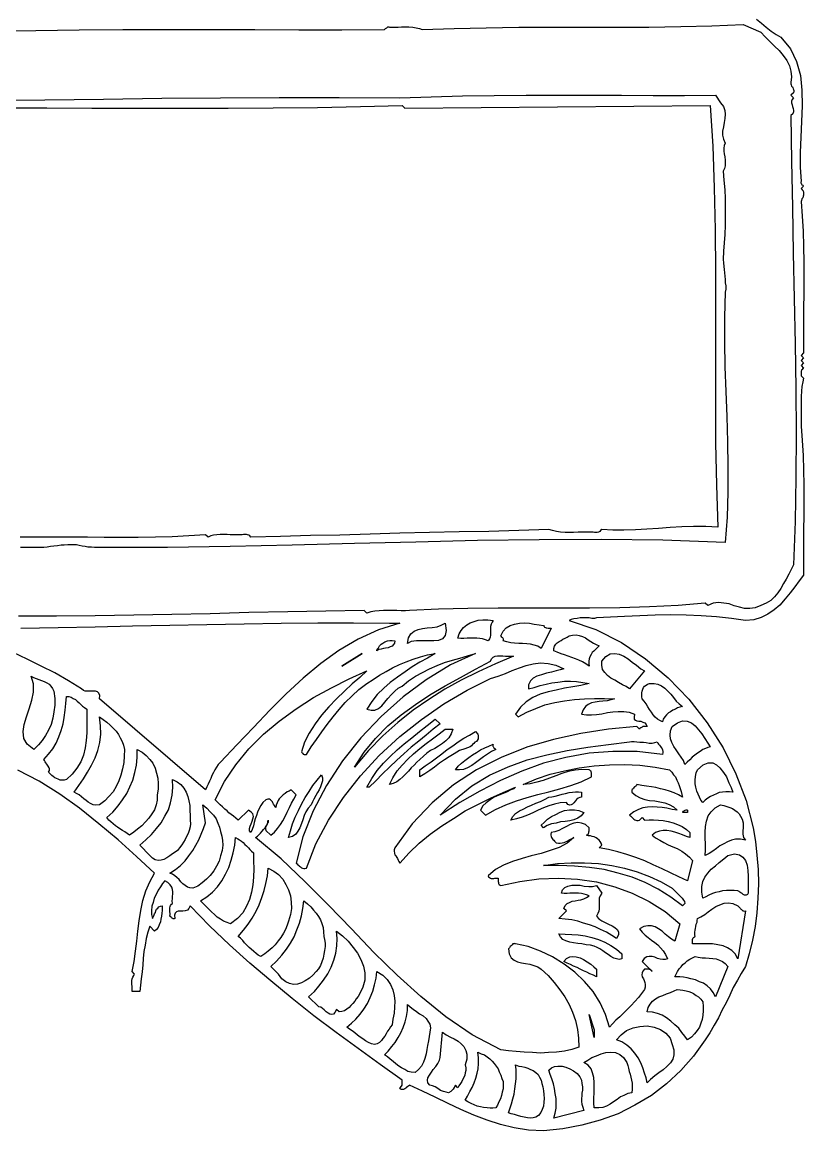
# Model space of a CAD drawing. Extents: x 0.02 to 7.46, y 0.02 to 6.95.
# Drawn here: x 5.406 to 7.457, y 0.072 to 2.979 of the extents above; entities that cross this region are included whole.
import ezdxf

# ---------------------------------------------------------------- set-up
doc = ezdxf.new("R2010")
doc.units = 0
doc.layers.add('1', color=7, linetype='Continuous')

msp = doc.modelspace()

# ---------------------------------------------------------------- linework, layer by layer
for points in [[(7.333, 2.987), (7.346, 2.977), (7.358, 2.966), (7.371, 2.956), (7.384, 2.947), (7.397, 2.94), (7.422, 2.91), (7.438, 2.876), (7.448, 2.84), (7.452, 2.801), (7.453, 2.76), (7.451, 2.719), (7.449, 2.678), (7.447, 2.638), (7.447, 2.599), (7.45, 2.562), (7.449, 2.56), (7.449, 2.558), (7.45, 2.557), (7.451, 2.555), (7.452, 2.553), (7.454, 2.552), (7.455, 2.55), (7.456, 2.549), (7.45, 2.543), (7.453, 2.54), (7.455, 2.537), (7.456, 2.533), (7.456, 2.53), (7.456, 2.526), (7.455, 2.523), (7.454, 2.519), (7.452, 2.516), (7.451, 2.512), (7.45, 2.509), (7.453, 2.471), (7.455, 2.431), (7.456, 2.391), (7.457, 2.35), (7.457, 2.309), (7.457, 2.269), (7.456, 2.228), (7.456, 2.189), (7.456, 2.15), (7.456, 2.112), (7.45, 2.105), (7.456, 2.099), (7.45, 2.092), (7.456, 2.086), (7.45, 2.079), (7.456, 2.072), (7.454, 2.071), (7.453, 2.069), (7.451, 2.068), (7.451, 2.066), (7.45, 2.064), (7.45, 2.061), (7.45, 2.058), (7.45, 2.055), (7.45, 2.052), (7.456, 2.046), (7.454, 2.036), (7.452, 2.024), (7.451, 2.012), (7.45, 1.998), (7.45, 1.984), (7.45, 1.97), (7.45, 1.956), (7.45, 1.943), (7.45, 1.931), (7.45, 1.92), (7.453, 1.882), (7.455, 1.843), (7.456, 1.805), (7.457, 1.766), (7.457, 1.726), (7.457, 1.687), (7.456, 1.647), (7.456, 1.608), (7.456, 1.569), (7.456, 1.529), (7.445, 1.514), (7.433, 1.499), (7.421, 1.483), (7.408, 1.467), (7.394, 1.451), (7.379, 1.438), (7.363, 1.427), (7.345, 1.418), (7.326, 1.412), (7.304, 1.41), (7.267, 1.416), (7.228, 1.42), (7.188, 1.423), (7.148, 1.424), (7.107, 1.425), (7.067, 1.424), (7.027, 1.423), (6.987, 1.421), (6.95, 1.419), (6.913, 1.417), (6.908, 1.416), (6.901, 1.416), (6.894, 1.417), (6.887, 1.417), (6.879, 1.417), (6.87, 1.417), (6.862, 1.416), (6.854, 1.415), (6.847, 1.413), (6.841, 1.41), (6.911, 1.387), (6.979, 1.353), (7.042, 1.31), (7.101, 1.26), (7.155, 1.204), (7.203, 1.142), (7.245, 1.076), (7.279, 1.008), (7.306, 0.938), (7.324, 0.867), (7.33, 0.831), (7.334, 0.795), (7.337, 0.757), (7.338, 0.72), (7.336, 0.682), (7.334, 0.644), (7.329, 0.608), (7.322, 0.572), (7.314, 0.536), (7.304, 0.503), (7.293, 0.485), (7.283, 0.467), (7.272, 0.448), (7.263, 0.428), (7.253, 0.408), (7.243, 0.389), (7.233, 0.368), (7.222, 0.349), (7.21, 0.329), (7.198, 0.311), (7.168, 0.268), (7.134, 0.23), (7.097, 0.195), (7.057, 0.165), (7.014, 0.139), (6.97, 0.117), (6.923, 0.1), (6.875, 0.087), (6.825, 0.077), (6.774, 0.072), (6.735, 0.074), (6.697, 0.08), (6.661, 0.089), (6.626, 0.1), (6.591, 0.113), (6.557, 0.128), (6.524, 0.144), (6.49, 0.16), (6.457, 0.176), (6.423, 0.192), (6.421, 0.19), (6.418, 0.188), (6.415, 0.186), (6.413, 0.184), (6.41, 0.182), (6.407, 0.18), (6.404, 0.18), (6.401, 0.18), (6.399, 0.182), (6.397, 0.185), (6.399, 0.186), (6.401, 0.188), (6.402, 0.189), (6.403, 0.192), (6.403, 0.194), (6.403, 0.197), (6.403, 0.199), (6.403, 0.202), (6.403, 0.205), (6.346, 0.246), (6.288, 0.288), (6.23, 0.33), (6.172, 0.374), (6.115, 0.419), (6.059, 0.465), (6.004, 0.512), (5.95, 0.56), (5.898, 0.61), (5.847, 0.662), (5.844, 0.655), (5.84, 0.651), (5.834, 0.649), (5.828, 0.648), (5.822, 0.648), (5.816, 0.648), (5.811, 0.646), (5.808, 0.643), (5.806, 0.638), (5.807, 0.629), (5.805, 0.628), (5.803, 0.628), (5.802, 0.629), (5.8, 0.63), (5.798, 0.631), (5.797, 0.632), (5.795, 0.634), (5.794, 0.635), (5.795, 0.639), (5.795, 0.642), (5.794, 0.646), (5.794, 0.65), (5.794, 0.653), (5.794, 0.657), (5.795, 0.66), (5.796, 0.663), (5.798, 0.666), (5.801, 0.668), (5.8, 0.675), (5.801, 0.68), (5.801, 0.687), (5.802, 0.693), (5.802, 0.699), (5.801, 0.705), (5.799, 0.711), (5.795, 0.717), (5.789, 0.723), (5.781, 0.728), (5.775, 0.721), (5.769, 0.712), (5.763, 0.703), (5.758, 0.692), (5.753, 0.682), (5.75, 0.671), (5.747, 0.661), (5.746, 0.649), (5.746, 0.639), (5.748, 0.629), (5.75, 0.632), (5.752, 0.636), (5.754, 0.641), (5.756, 0.645), (5.757, 0.649), (5.759, 0.653), (5.762, 0.656), (5.765, 0.659), (5.769, 0.661), (5.774, 0.662), (5.774, 0.656), (5.774, 0.65), (5.773, 0.643), (5.772, 0.635), (5.77, 0.627), (5.769, 0.62), (5.766, 0.612), (5.763, 0.605), (5.759, 0.6), (5.754, 0.596), (5.741, 0.609), (5.736, 0.593), (5.732, 0.576), (5.729, 0.559), (5.726, 0.542), (5.724, 0.524), (5.723, 0.507), (5.721, 0.489), (5.719, 0.471), (5.717, 0.454), (5.715, 0.437), (5.695, 0.437), (5.695, 0.441), (5.695, 0.446), (5.695, 0.451), (5.694, 0.456), (5.694, 0.461), (5.694, 0.466), (5.695, 0.471), (5.697, 0.475), (5.699, 0.479), (5.701, 0.483), (5.695, 0.49), (5.7, 0.516), (5.704, 0.543), (5.707, 0.569), (5.71, 0.596), (5.713, 0.623), (5.718, 0.65), (5.723, 0.676), (5.731, 0.701), (5.741, 0.725), (5.754, 0.748), (5.706, 0.791), (5.658, 0.835), (5.608, 0.877), (5.557, 0.918), (5.505, 0.955), (5.451, 0.989), (5.395, 1.018)], [(5.31, 2.774), (5.466, 2.776), (5.62, 2.778), (5.773, 2.78), (5.927, 2.781), (6.081, 2.782), (6.238, 2.782), (6.397, 2.781), (6.479, 2.784), (6.562, 2.786), (6.645, 2.787), (6.729, 2.788), (6.812, 2.788), (6.896, 2.788), (6.979, 2.788), (7.062, 2.787), (7.144, 2.787), (7.225, 2.788), (7.238, 2.768)], [(7.238, 2.768), (7.246, 2.758), (7.25, 2.748), (7.251, 2.738), (7.25, 2.727), (7.248, 2.716), (7.246, 2.705), (7.244, 2.694), (7.244, 2.683), (7.246, 2.673), (7.251, 2.662), (7.248, 2.656), (7.247, 2.649), (7.247, 2.641), (7.248, 2.634), (7.25, 2.626), (7.251, 2.618), (7.251, 2.611), (7.251, 2.603), (7.249, 2.596), (7.245, 2.589), (7.247, 2.565), (7.25, 2.54), (7.251, 2.517), (7.251, 2.493), (7.251, 2.47), (7.251, 2.447), (7.25, 2.423), (7.248, 2.401), (7.246, 2.379), (7.245, 2.357), (7.246, 2.348), (7.247, 2.339), (7.248, 2.331), (7.249, 2.322), (7.25, 2.313), (7.251, 2.305), (7.251, 2.296), (7.252, 2.288), (7.252, 2.279), (7.251, 2.271), (7.249, 2.206), (7.249, 2.141), (7.25, 2.076), (7.252, 2.011), (7.255, 1.945), (7.257, 1.879), (7.258, 1.813), (7.258, 1.747), (7.256, 1.681), (7.251, 1.615), (7.087, 1.621), (6.925, 1.623), (6.763, 1.622), (6.601, 1.62), (6.439, 1.616), (6.278, 1.612), (6.115, 1.608), (5.952, 1.604), (5.788, 1.602), (5.622, 1.602), (5.617, 1.602), (5.61, 1.602), (5.603, 1.602), (5.596, 1.602), (5.588, 1.603), (5.579, 1.603), (5.572, 1.604), (5.564, 1.605), (5.556, 1.607), (5.549, 1.609), (5.542, 1.609), (5.534, 1.609), (5.526, 1.609), (5.517, 1.608), (5.509, 1.608), (5.499, 1.606), (5.49, 1.605), (5.481, 1.604), (5.472, 1.603), (5.463, 1.602), (5.402, 1.602)], [(6.503, 1.139), (6.485, 1.125), (6.466, 1.11), (6.447, 1.094), (6.427, 1.078), (6.408, 1.061), (6.389, 1.044), (6.37, 1.026), (6.352, 1.008), (6.334, 0.99), (6.317, 0.973), (6.311, 0.973), (6.324, 0.996), (6.338, 1.017), (6.354, 1.036), (6.372, 1.054), (6.39, 1.071), (6.409, 1.087), (6.429, 1.103), (6.449, 1.119), (6.469, 1.135), (6.49, 1.152), (6.503, 1.139)], [(6.536, 1.125), (6.532, 1.113), (6.526, 1.103), (6.518, 1.095), (6.509, 1.088), (6.499, 1.081), (6.489, 1.075), (6.478, 1.069), (6.468, 1.062), (6.459, 1.055), (6.45, 1.046), (6.442, 1.039), (6.435, 1.031), (6.427, 1.024), (6.42, 1.015), (6.412, 1.007), (6.405, 1), (6.397, 0.993), (6.389, 0.987), (6.38, 0.983), (6.37, 0.98), (6.379, 0.998), (6.39, 1.016), (6.403, 1.031), (6.418, 1.047), (6.433, 1.061), (6.45, 1.075), (6.466, 1.088), (6.483, 1.1), (6.5, 1.113), (6.516, 1.125), (6.536, 1.125)], [(6.602, 1.112), (6.603, 1.108), (6.603, 1.103), (6.603, 1.1), (6.6, 1.096), (6.598, 1.093), (6.594, 1.091), (6.591, 1.088), (6.588, 1.085), (6.585, 1.082), (6.582, 1.079), (6.568, 1.074), (6.554, 1.069), (6.54, 1.061), (6.527, 1.053), (6.514, 1.045), (6.501, 1.036), (6.488, 1.026), (6.476, 1.017), (6.463, 1.008), (6.45, 1), (6.45, 1.019), (6.464, 1.029), (6.479, 1.04), (6.493, 1.05), (6.507, 1.061), (6.521, 1.072), (6.536, 1.082), (6.55, 1.092), (6.565, 1.102), (6.58, 1.11), (6.596, 1.119), (6.602, 1.112)], [(6.642, 1.086), (6.641, 1.084), (6.641, 1.081), (6.642, 1.08), (6.643, 1.078), (6.644, 1.076), (6.646, 1.075), (6.647, 1.074), (6.649, 1.072), (6.638, 1.067), (6.627, 1.06), (6.617, 1.053), (6.606, 1.045), (6.596, 1.037), (6.586, 1.03), (6.575, 1.024), (6.564, 1.02), (6.554, 1.019), (6.543, 1.019), (6.55, 1.028), (6.559, 1.036), (6.568, 1.043), (6.578, 1.051), (6.588, 1.058), (6.598, 1.064), (6.609, 1.071), (6.62, 1.076), (6.631, 1.081), (6.642, 1.086)], [(6.165, 0.927), (6.157, 0.918), (6.151, 0.909), (6.146, 0.899), (6.143, 0.888), (6.139, 0.878), (6.135, 0.867), (6.13, 0.858), (6.124, 0.85), (6.116, 0.844), (6.105, 0.841), (6.11, 0.859), (6.116, 0.877), (6.123, 0.895), (6.131, 0.912), (6.139, 0.929), (6.149, 0.946), (6.159, 0.962), (6.169, 0.978), (6.18, 0.992), (6.192, 1.006), (6.194, 0.998), (6.194, 0.99), (6.192, 0.982), (6.189, 0.974), (6.186, 0.966), (6.181, 0.959), (6.177, 0.951), (6.172, 0.942), (6.168, 0.935), (6.165, 0.927)], [(6.874, 0.96), (6.874, 0.947), (6.869, 0.946), (6.865, 0.944), (6.861, 0.941), (6.858, 0.937), (6.854, 0.932), (6.85, 0.929), (6.847, 0.927), (6.843, 0.926), (6.838, 0.928), (6.834, 0.933), (6.818, 0.932), (6.803, 0.929), (6.788, 0.924), (6.774, 0.919), (6.76, 0.913), (6.746, 0.906), (6.732, 0.9), (6.718, 0.895), (6.703, 0.89), (6.688, 0.887), (6.694, 0.896), (6.701, 0.904), (6.711, 0.911), (6.721, 0.916), (6.732, 0.922), (6.743, 0.926), (6.754, 0.931), (6.766, 0.936), (6.777, 0.941), (6.788, 0.947), (6.796, 0.948), (6.805, 0.95), (6.814, 0.952), (6.823, 0.955), (6.832, 0.957), (6.841, 0.959), (6.85, 0.96), (6.858, 0.961), (6.866, 0.961), (6.874, 0.96)], [(6.88, 0.907), (6.873, 0.898), (6.864, 0.892), (6.854, 0.888), (6.843, 0.885), (6.831, 0.883), (6.819, 0.882), (6.807, 0.879), (6.795, 0.877), (6.784, 0.873), (6.774, 0.867), (6.768, 0.874), (6.776, 0.881), (6.785, 0.889), (6.795, 0.896), (6.806, 0.902), (6.818, 0.908), (6.829, 0.912), (6.842, 0.914), (6.855, 0.914), (6.867, 0.912), (6.88, 0.907)], [(6.927, 0.695), (6.923, 0.688), (6.92, 0.682), (6.92, 0.676), (6.92, 0.671), (6.92, 0.665), (6.92, 0.66), (6.92, 0.654), (6.919, 0.648), (6.917, 0.642), (6.913, 0.635), (6.919, 0.628), (6.927, 0.623), (6.936, 0.618), (6.945, 0.614), (6.954, 0.61), (6.961, 0.605), (6.967, 0.6), (6.971, 0.594), (6.971, 0.586), (6.966, 0.576), (6.953, 0.584), (6.939, 0.593), (6.924, 0.6), (6.91, 0.607), (6.895, 0.612), (6.879, 0.617), (6.864, 0.622), (6.848, 0.625), (6.831, 0.627), (6.814, 0.629), (6.834, 0.649), (6.827, 0.655), (6.831, 0.663), (6.836, 0.668), (6.842, 0.671), (6.849, 0.674), (6.857, 0.675), (6.865, 0.677), (6.872, 0.678), (6.88, 0.68), (6.887, 0.684), (6.894, 0.688), (6.887, 0.691), (6.881, 0.693), (6.874, 0.694), (6.866, 0.695), (6.859, 0.695), (6.851, 0.695), (6.843, 0.695), (6.836, 0.694), (6.828, 0.694), (6.821, 0.695), (6.824, 0.704), (6.83, 0.71), (6.838, 0.714), (6.848, 0.716), (6.858, 0.716), (6.87, 0.716), (6.881, 0.714), (6.893, 0.713), (6.903, 0.713), (6.913, 0.715), (6.927, 0.695)], [(6.98, 0.523), (6.973, 0.521), (6.966, 0.523), (6.959, 0.525), (6.951, 0.529), (6.944, 0.534), (6.937, 0.539), (6.93, 0.544), (6.922, 0.549), (6.915, 0.553), (6.907, 0.556), (6.897, 0.559), (6.886, 0.56), (6.875, 0.562), (6.864, 0.563), (6.853, 0.565), (6.843, 0.567), (6.833, 0.57), (6.825, 0.574), (6.819, 0.581), (6.814, 0.589), (6.831, 0.588), (6.848, 0.587), (6.865, 0.586), (6.883, 0.583), (6.901, 0.579), (6.918, 0.574), (6.935, 0.567), (6.951, 0.558), (6.966, 0.548), (6.98, 0.536), (6.98, 0.523)], [(6.913, 0.496), (6.913, 0.476), (6.905, 0.48), (6.896, 0.484), (6.888, 0.488), (6.879, 0.492), (6.87, 0.496), (6.862, 0.5), (6.853, 0.504), (6.845, 0.508), (6.836, 0.512), (6.827, 0.516), (6.834, 0.524), (6.843, 0.528), (6.851, 0.529), (6.86, 0.528), (6.87, 0.526), (6.879, 0.521), (6.889, 0.515), (6.898, 0.509), (6.906, 0.502), (6.913, 0.496)]]:
    msp.add_lwpolyline(points)
at = {"layer": '1'}
for points in [[(5.329, 2.956), (5.442, 2.958), (5.556, 2.959), (5.671, 2.96), (5.786, 2.96), (5.901, 2.96), (6.017, 2.96), (6.132, 2.959), (6.245, 2.959), (6.357, 2.96), (6.358, 2.961), (6.36, 2.963), (6.361, 2.964), (6.363, 2.965), (6.365, 2.966), (6.366, 2.967), (6.368, 2.967), (6.37, 2.966), (6.377, 2.966), (6.385, 2.966), (6.393, 2.966), (6.402, 2.967), (6.412, 2.967), (6.421, 2.967), (6.431, 2.966), (6.44, 2.965), (6.449, 2.963), (6.456, 2.96), (6.54, 2.963), (6.624, 2.965), (6.709, 2.966), (6.795, 2.966), (6.88, 2.966), (6.965, 2.966), (7.05, 2.966), (7.134, 2.968), (7.216, 2.97), (7.298, 2.973), (7.344, 2.953)], [(7.344, 2.953), (7.356, 2.941), (7.368, 2.929), (7.38, 2.917), (7.392, 2.905), (7.403, 2.892), (7.412, 2.879), (7.419, 2.865), (7.423, 2.851), (7.425, 2.836), (7.423, 2.821), (7.423, 2.818), (7.424, 2.815), (7.425, 2.812), (7.427, 2.81), (7.428, 2.808), (7.429, 2.805), (7.43, 2.803), (7.431, 2.8), (7.431, 2.798), (7.43, 2.794), (7.423, 2.788), (7.43, 2.781), (7.426, 2.777), (7.425, 2.772), (7.425, 2.768), (7.426, 2.763), (7.427, 2.758), (7.429, 2.753), (7.43, 2.748), (7.43, 2.744), (7.428, 2.739), (7.423, 2.735), (7.425, 2.614), (7.427, 2.494), (7.429, 2.374), (7.432, 2.255), (7.434, 2.136), (7.436, 2.018), (7.437, 1.901), (7.436, 1.785), (7.434, 1.67), (7.43, 1.556), (7.424, 1.544), (7.418, 1.532), (7.411, 1.519), (7.404, 1.507), (7.397, 1.494), (7.389, 1.483), (7.38, 1.472), (7.37, 1.463), (7.358, 1.456), (7.344, 1.45), (7.329, 1.444), (7.315, 1.442), (7.301, 1.442), (7.288, 1.445), (7.274, 1.449), (7.261, 1.454), (7.247, 1.456), (7.233, 1.458), (7.219, 1.456), (7.205, 1.45), (7.198, 1.456), (7.127, 1.45), (7.052, 1.446), (6.974, 1.444), (6.895, 1.443), (6.815, 1.443), (6.735, 1.443), (6.655, 1.443), (6.576, 1.442), (6.499, 1.44), (6.423, 1.437), (6.412, 1.436), (6.401, 1.436), (6.389, 1.437), (6.377, 1.437), (6.365, 1.437), (6.354, 1.437), (6.343, 1.436), (6.332, 1.435), (6.321, 1.433), (6.311, 1.43), (6.304, 1.437), (6.203, 1.435), (6.103, 1.433), (6.001, 1.431), (5.9, 1.428), (5.799, 1.426), (5.699, 1.424), (5.598, 1.423), (5.497, 1.422), (5.397, 1.422)], [(5.353, 2.755), (5.471, 2.755), (5.589, 2.754), (5.709, 2.754), (5.829, 2.754), (5.947, 2.754), (6.065, 2.755), (6.181, 2.756), (6.294, 2.758), (6.403, 2.761)], [(6.403, 2.761), (6.41, 2.754), (7.211, 2.761), (7.218, 2.654), (7.222, 2.545), (7.224, 2.435), (7.225, 2.324), (7.225, 2.212), (7.225, 2.1), (7.225, 1.988), (7.225, 1.876), (7.228, 1.765), (7.231, 1.655), (7.2, 1.657), (7.168, 1.657), (7.137, 1.656), (7.106, 1.654), (7.076, 1.652), (7.045, 1.65), (7.015, 1.648), (6.985, 1.647), (6.956, 1.647), (6.927, 1.649), (6.924, 1.646), (6.922, 1.644), (6.918, 1.642), (6.915, 1.641), (6.912, 1.641), (6.908, 1.641), (6.904, 1.642), (6.901, 1.642), (6.897, 1.642), (6.894, 1.642), (6.885, 1.642), (6.875, 1.642), (6.865, 1.642), (6.853, 1.641), (6.842, 1.641), (6.831, 1.641), (6.819, 1.642), (6.808, 1.644), (6.798, 1.646), (6.788, 1.649), (6.709, 1.646), (6.631, 1.644), (6.553, 1.643), (6.475, 1.641), (6.397, 1.639), (6.319, 1.637), (6.24, 1.634), (6.163, 1.633), (6.084, 1.631), (6.006, 1.629), (6.004, 1.632), (6.001, 1.634), (5.998, 1.635), (5.995, 1.636), (5.991, 1.636), (5.987, 1.636), (5.984, 1.635), (5.98, 1.635), (5.976, 1.635), (5.973, 1.635), (5.967, 1.635), (5.96, 1.635), (5.952, 1.635), (5.944, 1.636), (5.935, 1.636), (5.926, 1.636), (5.917, 1.635), (5.908, 1.634), (5.901, 1.632), (5.894, 1.629), (5.887, 1.635), (5.844, 1.632), (5.8, 1.63), (5.756, 1.629), (5.711, 1.628), (5.667, 1.628), (5.622, 1.628), (5.578, 1.629), (5.534, 1.629), (5.492, 1.629), (5.45, 1.629), (5.444, 1.629), (5.436, 1.629), (5.428, 1.629), (5.419, 1.629), (5.41, 1.629), (5.401, 1.629)], [(6.397, 1.403), (6.341, 1.386), (6.288, 1.361), (6.237, 1.332), (6.19, 1.298), (6.144, 1.259), (6.099, 1.218), (6.056, 1.175), (6.013, 1.13), (5.97, 1.084), (5.927, 1.039), (5.921, 1.033), (5.916, 1.026), (5.912, 1.019), (5.908, 1.012), (5.904, 1.004), (5.901, 0.996), (5.898, 0.989), (5.894, 0.981), (5.891, 0.974), (5.887, 0.966), (5.609, 1.205), (5.61, 1.214), (5.608, 1.22), (5.604, 1.223), (5.599, 1.225), (5.593, 1.225), (5.586, 1.225), (5.579, 1.225), (5.572, 1.225), (5.567, 1.227), (5.562, 1.231), (5.528, 1.252), (5.492, 1.273), (5.456, 1.291), (5.42, 1.309), (5.383, 1.326)], [(5.403, 1.39), (5.501, 1.392), (5.598, 1.394), (5.696, 1.396), (5.794, 1.398), (5.891, 1.4), (5.989, 1.402), (6.086, 1.403), (6.182, 1.404), (6.276, 1.404), (6.37, 1.403), (6.397, 1.403)], [(6.417, 1.35), (6.42, 1.365), (6.426, 1.375), (6.435, 1.382), (6.445, 1.387), (6.457, 1.389), (6.469, 1.391), (6.482, 1.392), (6.495, 1.394), (6.506, 1.398), (6.516, 1.403), (6.519, 1.384), (6.516, 1.371), (6.509, 1.362), (6.499, 1.358), (6.486, 1.357), (6.471, 1.357), (6.456, 1.357), (6.441, 1.357), (6.427, 1.355), (6.417, 1.35)], [(6.642, 1.41), (6.639, 1.406), (6.637, 1.401), (6.635, 1.395), (6.635, 1.389), (6.635, 1.384), (6.635, 1.378), (6.635, 1.372), (6.634, 1.367), (6.632, 1.362), (6.629, 1.357), (6.622, 1.36), (6.614, 1.362), (6.607, 1.363), (6.599, 1.364), (6.591, 1.364), (6.582, 1.364), (6.574, 1.364), (6.565, 1.363), (6.557, 1.363), (6.549, 1.364), (6.553, 1.375), (6.558, 1.384), (6.564, 1.392), (6.573, 1.399), (6.582, 1.404), (6.592, 1.408), (6.603, 1.411), (6.615, 1.412), (6.628, 1.412), (6.642, 1.41)], [(6.794, 1.39), (6.768, 1.337), (6.759, 1.343), (6.75, 1.346), (6.74, 1.348), (6.73, 1.349), (6.719, 1.35), (6.709, 1.35), (6.698, 1.351), (6.688, 1.352), (6.678, 1.354), (6.668, 1.357), (6.669, 1.359), (6.669, 1.361), (6.668, 1.363), (6.667, 1.365), (6.666, 1.366), (6.665, 1.367), (6.663, 1.369), (6.662, 1.37), (6.668, 1.382), (6.676, 1.391), (6.687, 1.397), (6.698, 1.401), (6.711, 1.403), (6.724, 1.404), (6.737, 1.403), (6.75, 1.401), (6.763, 1.399), (6.774, 1.397), (6.776, 1.395), (6.777, 1.393), (6.779, 1.392), (6.781, 1.391), (6.783, 1.391), (6.786, 1.39), (6.788, 1.39), (6.791, 1.39), (6.794, 1.39)], [(6.92, 1.344), (6.915, 1.339), (6.911, 1.335), (6.906, 1.33), (6.902, 1.326), (6.899, 1.321), (6.896, 1.315), (6.894, 1.31), (6.893, 1.304), (6.893, 1.298), (6.894, 1.291), (6.885, 1.297), (6.876, 1.302), (6.867, 1.306), (6.858, 1.31), (6.848, 1.313), (6.839, 1.317), (6.829, 1.32), (6.82, 1.323), (6.81, 1.327), (6.801, 1.331), (6.801, 1.337), (6.803, 1.343), (6.806, 1.348), (6.81, 1.352), (6.815, 1.355), (6.82, 1.358), (6.825, 1.361), (6.831, 1.364), (6.836, 1.367), (6.841, 1.37), (6.85, 1.372), (6.86, 1.373), (6.868, 1.371), (6.876, 1.368), (6.884, 1.365), (6.891, 1.36), (6.898, 1.355), (6.905, 1.351), (6.912, 1.347), (6.92, 1.344)], [(6.384, 1.357), (6.383, 1.351), (6.381, 1.347), (6.377, 1.343), (6.372, 1.341), (6.367, 1.339), (6.36, 1.338), (6.354, 1.337), (6.348, 1.335), (6.342, 1.334), (6.337, 1.331), (6.338, 1.335), (6.341, 1.339), (6.344, 1.344), (6.348, 1.348), (6.353, 1.351), (6.358, 1.354), (6.365, 1.357), (6.371, 1.358), (6.377, 1.358), (6.384, 1.357)], [(6.311, 1.178), (6.322, 1.175), (6.332, 1.175), (6.341, 1.18), (6.35, 1.187), (6.358, 1.196), (6.366, 1.206), (6.375, 1.216), (6.384, 1.225), (6.393, 1.233), (6.403, 1.238), (6.42, 1.252), (6.438, 1.264), (6.457, 1.274), (6.475, 1.284), (6.495, 1.292), (6.514, 1.3), (6.535, 1.306), (6.555, 1.312), (6.575, 1.318), (6.596, 1.324), (6.53, 1.294), (6.466, 1.255), (6.406, 1.21), (6.348, 1.159), (6.295, 1.103), (6.247, 1.042), (6.205, 0.978), (6.17, 0.911), (6.143, 0.843), (6.125, 0.774), (6.128, 0.772), (6.13, 0.77), (6.132, 0.768), (6.134, 0.766), (6.137, 0.764), (6.139, 0.762), (6.142, 0.761), (6.145, 0.76), (6.148, 0.76), (6.152, 0.761), (6.177, 0.825), (6.21, 0.887), (6.249, 0.946), (6.294, 1.003), (6.343, 1.056), (6.397, 1.106), (6.454, 1.151), (6.513, 1.192), (6.574, 1.228), (6.635, 1.258), (6.655, 1.264), (6.674, 1.271), (6.692, 1.279), (6.711, 1.286), (6.729, 1.292), (6.747, 1.297), (6.766, 1.299), (6.786, 1.298), (6.806, 1.293), (6.827, 1.284), (6.818, 1.281), (6.807, 1.278), (6.795, 1.275), (6.782, 1.272), (6.769, 1.268), (6.757, 1.264), (6.747, 1.259), (6.74, 1.252), (6.735, 1.242), (6.735, 1.231), (6.75, 1.235), (6.765, 1.24), (6.781, 1.243), (6.796, 1.247), (6.812, 1.249), (6.829, 1.251), (6.845, 1.251), (6.861, 1.25), (6.877, 1.248), (6.894, 1.245), (6.872, 1.24), (6.851, 1.236), (6.829, 1.233), (6.807, 1.228), (6.786, 1.223), (6.765, 1.217), (6.746, 1.208), (6.729, 1.197), (6.714, 1.183), (6.701, 1.165), (6.708, 1.158), (6.73, 1.17), (6.754, 1.18), (6.778, 1.189), (6.804, 1.195), (6.829, 1.2), (6.855, 1.203), (6.882, 1.205), (6.908, 1.206), (6.934, 1.206), (6.96, 1.205), (6.951, 1.202), (6.941, 1.2), (6.93, 1.199), (6.92, 1.198), (6.91, 1.196), (6.9, 1.194), (6.891, 1.19), (6.884, 1.185), (6.878, 1.176), (6.874, 1.165), (6.887, 1.163), (6.9, 1.163), (6.913, 1.164), (6.927, 1.166), (6.942, 1.169), (6.956, 1.171), (6.97, 1.172), (6.985, 1.172), (6.999, 1.17), (7.013, 1.165), (7.012, 1.157), (7.012, 1.152), (7.015, 1.149), (7.019, 1.147), (7.024, 1.146), (7.029, 1.146), (7.035, 1.144), (7.04, 1.142), (7.043, 1.138), (7.046, 1.132), (7.043, 1.132), (7.04, 1.132), (7.038, 1.132), (7.035, 1.132), (7.033, 1.131), (7.031, 1.13), (7.029, 1.129), (7.027, 1.127), (7.026, 1.125), (7.019, 1.132), (6.945, 1.125), (6.872, 1.114), (6.8, 1.098), (6.73, 1.078), (6.663, 1.051), (6.598, 1.019), (6.538, 0.979), (6.482, 0.932), (6.43, 0.877), (6.384, 0.814), (6.382, 0.809), (6.382, 0.805), (6.383, 0.8), (6.384, 0.796), (6.387, 0.793), (6.389, 0.789), (6.391, 0.786), (6.393, 0.782), (6.395, 0.778), (6.397, 0.774), (6.422, 0.801), (6.448, 0.826), (6.477, 0.85), (6.507, 0.872), (6.538, 0.891), (6.569, 0.911), (6.602, 0.928), (6.635, 0.944), (6.668, 0.959), (6.701, 0.973), (6.696, 0.969), (6.688, 0.966), (6.679, 0.961), (6.668, 0.957), (6.657, 0.952), (6.645, 0.947), (6.634, 0.94), (6.624, 0.932), (6.615, 0.924), (6.609, 0.913), (6.622, 0.9), (6.648, 0.915), (6.675, 0.927), (6.703, 0.937), (6.731, 0.946), (6.759, 0.954), (6.788, 0.961), (6.817, 0.969), (6.846, 0.978), (6.873, 0.987), (6.9, 1), (6.9, 1.002), (6.9, 1.005), (6.9, 1.008), (6.9, 1.011), (6.899, 1.013), (6.899, 1.015), (6.897, 1.016), (6.896, 1.018), (6.894, 1.019), (6.875, 1.02), (6.857, 1.018), (6.839, 1.014), (6.822, 1.009), (6.806, 1.003), (6.79, 0.997), (6.773, 0.991), (6.757, 0.986), (6.739, 0.982), (6.721, 0.98), (6.756, 0.995), (6.792, 1.007), (6.829, 1.016), (6.868, 1.024), (6.907, 1.029), (6.947, 1.032), (6.987, 1.033), (7.027, 1.031), (7.067, 1.026), (7.105, 1.019), (7.111, 1.013), (7.115, 1.006), (7.12, 1), (7.124, 0.992), (7.127, 0.985), (7.13, 0.978), (7.133, 0.97), (7.135, 0.962), (7.137, 0.954), (7.139, 0.947), (7.128, 0.953), (7.117, 0.958), (7.105, 0.963), (7.093, 0.966), (7.081, 0.969), (7.069, 0.972), (7.057, 0.974), (7.044, 0.976), (7.032, 0.978), (7.019, 0.98), (7.018, 0.978), (7.016, 0.976), (7.014, 0.974), (7.012, 0.973), (7.01, 0.971), (7.009, 0.969), (7.007, 0.967), (7.006, 0.965), (7.006, 0.963), (7.006, 0.96), (7.016, 0.951), (7.028, 0.945), (7.04, 0.941), (7.052, 0.938), (7.066, 0.937), (7.079, 0.935), (7.092, 0.932), (7.104, 0.928), (7.115, 0.922), (7.125, 0.913), (7.112, 0.915), (7.098, 0.918), (7.085, 0.92), (7.072, 0.921), (7.06, 0.922), (7.047, 0.921), (7.035, 0.919), (7.023, 0.915), (7.011, 0.909), (7, 0.9), (7.002, 0.898), (7.004, 0.896), (7.007, 0.894), (7.009, 0.891), (7.011, 0.889), (7.014, 0.888), (7.016, 0.887), (7.019, 0.886), (7.022, 0.886), (7.026, 0.887), (7.033, 0.894), (7.039, 0.887), (7.051, 0.888), (7.063, 0.888), (7.076, 0.887), (7.088, 0.886), (7.101, 0.883), (7.114, 0.88), (7.126, 0.875), (7.138, 0.87), (7.149, 0.862), (7.158, 0.854), (7.158, 0.841), (7.149, 0.844), (7.139, 0.848), (7.129, 0.852), (7.119, 0.855), (7.109, 0.858), (7.098, 0.86), (7.088, 0.86), (7.078, 0.858), (7.068, 0.854), (7.059, 0.847), (7.068, 0.84), (7.079, 0.834), (7.09, 0.828), (7.101, 0.822), (7.113, 0.817), (7.125, 0.812), (7.137, 0.805), (7.147, 0.798), (7.157, 0.79), (7.165, 0.781), (7.152, 0.728), (7.129, 0.738), (7.107, 0.749), (7.085, 0.759), (7.062, 0.77), (7.04, 0.78), (7.016, 0.789), (6.993, 0.797), (6.969, 0.804), (6.945, 0.81), (6.92, 0.814), (6.927, 0.821), (6.925, 0.826), (6.923, 0.831), (6.92, 0.834), (6.916, 0.838), (6.912, 0.84), (6.907, 0.843), (6.902, 0.844), (6.897, 0.846), (6.892, 0.846), (6.887, 0.847), (6.889, 0.848), (6.891, 0.85), (6.892, 0.852), (6.893, 0.854), (6.893, 0.856), (6.894, 0.859), (6.894, 0.861), (6.894, 0.864), (6.894, 0.867), (6.884, 0.875), (6.874, 0.879), (6.864, 0.881), (6.854, 0.879), (6.844, 0.875), (6.834, 0.87), (6.824, 0.865), (6.814, 0.86), (6.804, 0.856), (6.794, 0.854), (6.793, 0.85), (6.793, 0.847), (6.794, 0.844), (6.795, 0.841), (6.797, 0.839), (6.799, 0.836), (6.801, 0.834), (6.803, 0.832), (6.805, 0.83), (6.807, 0.827), (6.813, 0.826), (6.818, 0.826), (6.823, 0.827), (6.828, 0.828), (6.832, 0.83), (6.836, 0.832), (6.841, 0.835), (6.845, 0.837), (6.849, 0.839), (6.854, 0.841), (6.836, 0.826), (6.815, 0.815), (6.792, 0.807), (6.768, 0.799), (6.742, 0.793), (6.718, 0.786), (6.693, 0.778), (6.669, 0.769), (6.648, 0.757), (6.629, 0.741), (6.63, 0.738), (6.632, 0.736), (6.635, 0.735), (6.637, 0.734), (6.64, 0.734), (6.644, 0.734), (6.646, 0.735), (6.649, 0.735), (6.652, 0.735), (6.655, 0.735), (6.655, 0.732), (6.655, 0.729), (6.655, 0.726), (6.656, 0.723), (6.656, 0.721), (6.657, 0.719), (6.658, 0.718), (6.66, 0.716), (6.662, 0.715), (6.712, 0.726), (6.762, 0.733), (6.813, 0.735), (6.863, 0.732), (6.913, 0.725), (6.961, 0.712), (7.007, 0.695), (7.051, 0.673), (7.093, 0.647), (7.132, 0.615), (7.119, 0.569), (7.11, 0.575), (7.102, 0.581), (7.093, 0.588), (7.085, 0.596), (7.076, 0.602), (7.067, 0.607), (7.057, 0.61), (7.048, 0.61), (7.037, 0.608), (7.026, 0.602), (7.033, 0.593), (7.041, 0.585), (7.049, 0.579), (7.057, 0.572), (7.066, 0.566), (7.074, 0.56), (7.081, 0.552), (7.088, 0.544), (7.094, 0.534), (7.099, 0.523), (7.093, 0.521), (7.087, 0.521), (7.08, 0.522), (7.073, 0.524), (7.066, 0.527), (7.059, 0.529), (7.051, 0.529), (7.045, 0.528), (7.038, 0.524), (7.033, 0.516), (7.059, 0.49), (7.058, 0.492), (7.056, 0.493), (7.055, 0.495), (7.052, 0.495), (7.05, 0.496), (7.048, 0.496), (7.045, 0.496), (7.042, 0.496), (7.039, 0.496), (7.035, 0.491), (7.033, 0.486), (7.032, 0.481), (7.033, 0.476), (7.036, 0.471), (7.038, 0.466), (7.04, 0.461), (7.041, 0.456), (7.041, 0.449), (7.039, 0.443), (7.031, 0.432), (7.023, 0.422), (7.014, 0.411), (7.004, 0.401), (6.994, 0.391), (6.984, 0.381), (6.974, 0.371), (6.964, 0.362), (6.955, 0.353), (6.947, 0.344), (6.937, 0.377), (6.923, 0.408), (6.904, 0.437), (6.882, 0.464), (6.856, 0.488), (6.828, 0.509), (6.798, 0.528), (6.766, 0.543), (6.734, 0.555), (6.701, 0.562), (6.699, 0.563), (6.697, 0.562), (6.694, 0.562), (6.692, 0.56), (6.69, 0.558), (6.689, 0.557), (6.687, 0.555), (6.685, 0.552), (6.684, 0.551), (6.682, 0.549), (6.684, 0.536), (6.689, 0.526), (6.697, 0.52), (6.706, 0.515), (6.716, 0.513), (6.727, 0.511), (6.738, 0.509), (6.749, 0.506), (6.759, 0.502), (6.768, 0.496), (6.786, 0.479), (6.802, 0.461), (6.817, 0.442), (6.83, 0.423), (6.841, 0.403), (6.85, 0.383), (6.858, 0.361), (6.863, 0.338), (6.866, 0.315), (6.867, 0.291), (6.848, 0.285), (6.829, 0.281), (6.808, 0.278), (6.787, 0.277), (6.766, 0.276), (6.745, 0.277), (6.723, 0.278), (6.702, 0.28), (6.682, 0.282), (6.662, 0.284), (6.587, 0.324), (6.518, 0.371), (6.452, 0.424), (6.39, 0.48), (6.329, 0.54), (6.27, 0.602), (6.21, 0.664), (6.149, 0.725), (6.086, 0.785), (6.019, 0.841), (6.024, 0.845), (6.028, 0.849), (6.032, 0.853), (6.036, 0.858), (6.04, 0.862), (6.044, 0.867), (6.047, 0.871), (6.05, 0.876), (6.051, 0.882), (6.052, 0.887), (6.052, 0.884), (6.052, 0.881), (6.051, 0.879), (6.049, 0.877), (6.048, 0.874), (6.047, 0.872), (6.045, 0.869), (6.045, 0.867), (6.045, 0.864), (6.046, 0.86), (6.059, 0.847), (6.068, 0.855), (6.076, 0.865), (6.084, 0.875), (6.09, 0.885), (6.096, 0.896), (6.102, 0.908), (6.108, 0.92), (6.113, 0.931), (6.119, 0.942), (6.125, 0.953), (6.112, 0.966), (6.107, 0.963), (6.102, 0.961), (6.096, 0.957), (6.091, 0.953), (6.086, 0.948), (6.081, 0.943), (6.078, 0.938), (6.075, 0.932), (6.073, 0.926), (6.072, 0.92), (6.07, 0.923), (6.068, 0.925), (6.066, 0.929), (6.064, 0.932), (6.063, 0.935), (6.06, 0.938), (6.058, 0.94), (6.055, 0.942), (6.051, 0.942), (6.046, 0.94), (6.038, 0.933), (6.033, 0.925), (6.028, 0.917), (6.024, 0.908), (6.021, 0.899), (6.018, 0.89), (6.015, 0.881), (6.013, 0.872), (6.01, 0.862), (6.006, 0.854), (6.003, 0.859), (6.003, 0.865), (6.005, 0.871), (6.007, 0.877), (6.01, 0.884), (6.012, 0.89), (6.013, 0.896), (6.012, 0.903), (6.007, 0.908), (6, 0.913), (5.973, 0.887), (5.967, 0.892), (5.961, 0.897), (5.955, 0.902), (5.949, 0.906), (5.944, 0.911), (5.938, 0.916), (5.932, 0.922), (5.926, 0.927), (5.92, 0.933), (5.913, 0.94), (5.937, 0.988), (5.967, 1.032), (6.001, 1.074), (6.04, 1.112), (6.081, 1.146), (6.125, 1.179), (6.171, 1.208), (6.218, 1.234), (6.264, 1.257), (6.311, 1.278), (6.292, 1.261), (6.272, 1.244), (6.252, 1.225), (6.231, 1.205), (6.211, 1.184), (6.192, 1.162), (6.175, 1.139), (6.159, 1.115), (6.147, 1.091), (6.139, 1.066), (6.14, 1.064), (6.141, 1.063), (6.143, 1.062), (6.144, 1.06), (6.146, 1.059), (6.148, 1.059), (6.15, 1.059), (6.152, 1.059), (6.165, 1.079), (6.179, 1.098), (6.193, 1.118), (6.207, 1.138), (6.222, 1.158), (6.238, 1.177), (6.254, 1.195), (6.272, 1.213), (6.29, 1.229), (6.311, 1.245), (6.327, 1.256), (6.344, 1.267), (6.361, 1.277), (6.378, 1.286), (6.396, 1.295), (6.414, 1.302), (6.432, 1.309), (6.451, 1.315), (6.47, 1.32), (6.49, 1.324), (6.47, 1.312), (6.45, 1.301), (6.43, 1.289), (6.411, 1.276), (6.391, 1.262), (6.372, 1.248), (6.355, 1.233), (6.338, 1.216), (6.324, 1.198), (6.311, 1.178)], [(6.298, 1.324), (6.245, 1.291), (6.298, 1.324)], [(6.695, 1.317), (6.648, 1.297), (6.603, 1.276), (6.558, 1.254), (6.515, 1.23), (6.473, 1.203), (6.432, 1.175), (6.392, 1.143), (6.353, 1.108), (6.315, 1.069), (6.278, 1.026), (6.304, 1.065), (6.333, 1.101), (6.366, 1.134), (6.401, 1.163), (6.438, 1.19), (6.476, 1.215), (6.516, 1.239), (6.556, 1.261), (6.596, 1.283), (6.635, 1.304), (6.638, 1.31), (6.642, 1.314), (6.647, 1.317), (6.653, 1.318), (6.66, 1.318), (6.667, 1.318), (6.674, 1.317), (6.682, 1.317), (6.689, 1.317), (6.695, 1.317)], [(7.039, 1.278), (7, 1.231), (6.991, 1.237), (6.981, 1.242), (6.971, 1.248), (6.961, 1.254), (6.951, 1.259), (6.942, 1.266), (6.935, 1.274), (6.929, 1.282), (6.927, 1.293), (6.927, 1.304), (6.938, 1.316), (6.949, 1.323), (6.961, 1.324), (6.973, 1.322), (6.985, 1.317), (6.996, 1.31), (7.007, 1.301), (7.018, 1.293), (7.029, 1.284), (7.039, 1.278)], [(5.49, 1.225), (5.492, 1.206), (5.492, 1.188), (5.49, 1.171), (5.487, 1.154), (5.483, 1.138), (5.476, 1.123), (5.468, 1.109), (5.459, 1.096), (5.449, 1.084), (5.437, 1.072), (5.42, 1.086), (5.411, 1.101), (5.409, 1.119), (5.412, 1.138), (5.418, 1.158), (5.425, 1.179), (5.432, 1.201), (5.436, 1.222), (5.436, 1.244), (5.43, 1.264), (5.436, 1.261), (5.443, 1.258), (5.45, 1.256), (5.457, 1.253), (5.464, 1.25), (5.471, 1.247), (5.477, 1.243), (5.482, 1.238), (5.486, 1.232), (5.49, 1.225)], [(7.139, 1.185), (7.132, 1.183), (7.126, 1.181), (7.12, 1.178), (7.113, 1.175), (7.107, 1.171), (7.102, 1.168), (7.097, 1.163), (7.092, 1.158), (7.088, 1.152), (7.086, 1.145), (7.079, 1.148), (7.073, 1.152), (7.067, 1.157), (7.062, 1.163), (7.057, 1.17), (7.052, 1.177), (7.048, 1.184), (7.043, 1.192), (7.038, 1.199), (7.033, 1.205), (7.032, 1.21), (7.032, 1.215), (7.032, 1.221), (7.033, 1.225), (7.035, 1.23), (7.036, 1.235), (7.039, 1.238), (7.043, 1.241), (7.047, 1.243), (7.052, 1.245), (7.064, 1.245), (7.074, 1.243), (7.084, 1.239), (7.092, 1.233), (7.1, 1.225), (7.108, 1.217), (7.115, 1.208), (7.122, 1.199), (7.13, 1.192), (7.139, 1.185)], [(5.576, 1.178), (5.576, 1.157), (5.576, 1.137), (5.576, 1.116), (5.574, 1.096), (5.572, 1.076), (5.567, 1.057), (5.56, 1.04), (5.55, 1.023), (5.538, 1.007), (5.523, 0.993), (5.517, 0.992), (5.512, 0.992), (5.506, 0.992), (5.501, 0.994), (5.497, 0.996), (5.492, 0.998), (5.488, 1.001), (5.484, 1.004), (5.48, 1.008), (5.476, 1.013), (5.478, 1.017), (5.478, 1.021), (5.477, 1.024), (5.475, 1.028), (5.473, 1.031), (5.471, 1.034), (5.469, 1.037), (5.467, 1.04), (5.465, 1.043), (5.463, 1.046), (5.476, 1.06), (5.487, 1.074), (5.496, 1.089), (5.503, 1.105), (5.509, 1.122), (5.514, 1.139), (5.517, 1.156), (5.519, 1.175), (5.521, 1.193), (5.523, 1.211), (5.529, 1.211), (5.535, 1.209), (5.54, 1.206), (5.546, 1.203), (5.551, 1.199), (5.556, 1.194), (5.56, 1.19), (5.565, 1.186), (5.57, 1.182), (5.576, 1.178)], [(5.675, 1.072), (5.674, 1.055), (5.673, 1.038), (5.67, 1.021), (5.665, 1.005), (5.66, 0.99), (5.653, 0.975), (5.645, 0.961), (5.634, 0.949), (5.623, 0.937), (5.609, 0.927), (5.6, 0.926), (5.593, 0.927), (5.586, 0.93), (5.58, 0.934), (5.574, 0.938), (5.568, 0.943), (5.562, 0.948), (5.556, 0.953), (5.549, 0.957), (5.543, 0.96), (5.555, 0.978), (5.567, 0.995), (5.578, 1.013), (5.588, 1.031), (5.598, 1.05), (5.605, 1.069), (5.61, 1.09), (5.613, 1.112), (5.612, 1.134), (5.609, 1.158), (5.619, 1.151), (5.629, 1.144), (5.637, 1.136), (5.645, 1.128), (5.653, 1.12), (5.659, 1.111), (5.664, 1.103), (5.669, 1.093), (5.672, 1.083), (5.675, 1.072)], [(7.211, 1.079), (7.205, 1.077), (7.199, 1.075), (7.192, 1.072), (7.185, 1.067), (7.178, 1.062), (7.171, 1.057), (7.164, 1.052), (7.158, 1.045), (7.151, 1.039), (7.145, 1.033), (7.141, 1.043), (7.135, 1.052), (7.129, 1.061), (7.122, 1.071), (7.116, 1.08), (7.111, 1.09), (7.107, 1.1), (7.106, 1.11), (7.107, 1.121), (7.112, 1.132), (7.126, 1.142), (7.139, 1.147), (7.151, 1.146), (7.162, 1.142), (7.172, 1.134), (7.181, 1.124), (7.189, 1.113), (7.197, 1.101), (7.205, 1.089), (7.211, 1.079)], [(7.072, 1.092), (7.074, 1.089), (7.076, 1.086), (7.078, 1.083), (7.081, 1.08), (7.083, 1.077), (7.085, 1.074), (7.086, 1.071), (7.087, 1.067), (7.087, 1.064), (7.086, 1.059), (7.02, 1.067), (6.956, 1.067), (6.894, 1.062), (6.833, 1.051), (6.774, 1.036), (6.717, 1.015), (6.661, 0.991), (6.607, 0.963), (6.555, 0.933), (6.503, 0.9), (6.543, 0.942), (6.586, 0.977), (6.632, 1.005), (6.681, 1.027), (6.731, 1.045), (6.783, 1.058), (6.836, 1.069), (6.89, 1.078), (6.945, 1.085), (7, 1.092), (7.005, 1.093), (7.012, 1.093), (7.019, 1.092), (7.027, 1.091), (7.036, 1.091), (7.043, 1.09), (7.051, 1.089), (7.059, 1.089), (7.066, 1.09), (7.072, 1.092)], [(5.761, 0.953), (5.761, 0.939), (5.758, 0.927), (5.754, 0.914), (5.747, 0.903), (5.739, 0.892), (5.73, 0.882), (5.72, 0.872), (5.709, 0.863), (5.699, 0.855), (5.688, 0.847), (5.682, 0.852), (5.676, 0.856), (5.67, 0.86), (5.663, 0.864), (5.657, 0.868), (5.651, 0.872), (5.645, 0.877), (5.639, 0.882), (5.634, 0.887), (5.629, 0.894), (5.644, 0.908), (5.658, 0.924), (5.67, 0.94), (5.681, 0.957), (5.689, 0.974), (5.697, 0.992), (5.702, 1.012), (5.706, 1.031), (5.708, 1.051), (5.708, 1.072), (5.721, 1.065), (5.732, 1.056), (5.741, 1.046), (5.749, 1.036), (5.755, 1.023), (5.759, 1.01), (5.762, 0.997), (5.763, 0.983), (5.763, 0.968), (5.761, 0.953)], [(7.271, 0.96), (7.262, 0.961), (7.252, 0.961), (7.244, 0.96), (7.235, 0.959), (7.228, 0.956), (7.22, 0.952), (7.212, 0.949), (7.205, 0.944), (7.198, 0.939), (7.192, 0.933), (7.187, 0.939), (7.183, 0.947), (7.18, 0.955), (7.176, 0.963), (7.174, 0.973), (7.172, 0.982), (7.172, 0.992), (7.173, 1.001), (7.175, 1.011), (7.178, 1.019), (7.193, 1.032), (7.206, 1.037), (7.218, 1.037), (7.228, 1.032), (7.237, 1.024), (7.246, 1.012), (7.254, 1), (7.26, 0.985), (7.266, 0.972), (7.271, 0.96)], [(5.847, 0.887), (5.848, 0.877), (5.847, 0.869), (5.845, 0.86), (5.842, 0.852), (5.838, 0.844), (5.834, 0.836), (5.83, 0.829), (5.825, 0.822), (5.819, 0.814), (5.814, 0.807), (5.808, 0.803), (5.801, 0.798), (5.794, 0.793), (5.786, 0.788), (5.778, 0.784), (5.771, 0.782), (5.763, 0.781), (5.755, 0.783), (5.748, 0.787), (5.741, 0.794), (5.715, 0.821), (5.731, 0.835), (5.746, 0.849), (5.759, 0.865), (5.771, 0.88), (5.781, 0.897), (5.79, 0.914), (5.796, 0.932), (5.8, 0.952), (5.802, 0.972), (5.801, 0.993), (5.813, 0.987), (5.823, 0.98), (5.831, 0.971), (5.837, 0.96), (5.841, 0.949), (5.844, 0.937), (5.846, 0.925), (5.846, 0.912), (5.847, 0.899), (5.847, 0.887)], [(5.933, 0.821), (5.931, 0.807), (5.927, 0.793), (5.923, 0.779), (5.916, 0.766), (5.909, 0.754), (5.9, 0.742), (5.89, 0.732), (5.879, 0.722), (5.867, 0.714), (5.854, 0.708), (5.846, 0.709), (5.84, 0.711), (5.834, 0.715), (5.828, 0.72), (5.823, 0.725), (5.818, 0.731), (5.812, 0.736), (5.807, 0.741), (5.801, 0.745), (5.794, 0.748), (5.809, 0.757), (5.822, 0.768), (5.834, 0.78), (5.844, 0.793), (5.854, 0.807), (5.862, 0.821), (5.87, 0.835), (5.876, 0.85), (5.882, 0.865), (5.887, 0.88), (5.88, 0.927), (5.891, 0.918), (5.9, 0.909), (5.908, 0.9), (5.915, 0.89), (5.92, 0.879), (5.924, 0.868), (5.927, 0.857), (5.93, 0.845), (5.932, 0.833), (5.933, 0.821)], [(7.152, 0.907), (7.139, 0.907), (7.14, 0.908), (7.141, 0.91), (7.143, 0.911), (7.144, 0.912), (7.146, 0.913), (7.148, 0.914), (7.15, 0.914), (7.152, 0.913), (7.152, 0.907)], [(7.298, 0.88), (7.298, 0.876), (7.298, 0.871), (7.298, 0.866), (7.297, 0.86), (7.297, 0.855), (7.297, 0.85), (7.298, 0.846), (7.299, 0.841), (7.301, 0.838), (7.304, 0.834), (7.291, 0.837), (7.278, 0.837), (7.267, 0.834), (7.257, 0.83), (7.247, 0.825), (7.237, 0.819), (7.228, 0.812), (7.218, 0.805), (7.209, 0.799), (7.198, 0.794), (7.199, 0.809), (7.199, 0.824), (7.198, 0.84), (7.198, 0.855), (7.199, 0.87), (7.202, 0.884), (7.206, 0.898), (7.214, 0.909), (7.224, 0.919), (7.238, 0.927), (7.247, 0.925), (7.255, 0.923), (7.263, 0.92), (7.27, 0.917), (7.276, 0.913), (7.282, 0.909), (7.287, 0.903), (7.291, 0.897), (7.295, 0.889), (7.298, 0.88)], [(6.013, 0.801), (6.013, 0.78), (6.014, 0.759), (6.013, 0.737), (6.012, 0.717), (6.008, 0.698), (6.003, 0.679), (5.995, 0.661), (5.985, 0.644), (5.971, 0.629), (5.953, 0.615), (5.944, 0.618), (5.935, 0.622), (5.927, 0.627), (5.918, 0.632), (5.911, 0.639), (5.903, 0.646), (5.896, 0.653), (5.889, 0.66), (5.881, 0.668), (5.874, 0.675), (5.891, 0.686), (5.906, 0.698), (5.919, 0.712), (5.93, 0.728), (5.94, 0.745), (5.949, 0.763), (5.955, 0.782), (5.96, 0.801), (5.964, 0.821), (5.966, 0.841), (5.972, 0.838), (5.977, 0.835), (5.982, 0.832), (5.986, 0.828), (5.991, 0.823), (5.995, 0.819), (6, 0.814), (6.004, 0.81), (6.008, 0.805), (6.013, 0.801)], [(7.311, 0.695), (7.309, 0.692), (7.306, 0.69), (7.303, 0.69), (7.301, 0.69), (7.298, 0.692), (7.295, 0.694), (7.292, 0.696), (7.289, 0.698), (7.287, 0.7), (7.284, 0.701), (7.274, 0.702), (7.264, 0.702), (7.254, 0.702), (7.244, 0.701), (7.235, 0.699), (7.225, 0.697), (7.217, 0.694), (7.208, 0.69), (7.2, 0.686), (7.192, 0.682), (7.189, 0.698), (7.189, 0.713), (7.192, 0.726), (7.197, 0.737), (7.205, 0.748), (7.214, 0.758), (7.225, 0.767), (7.235, 0.776), (7.247, 0.785), (7.258, 0.794), (7.275, 0.798), (7.288, 0.796), (7.297, 0.79), (7.304, 0.781), (7.308, 0.769), (7.31, 0.755), (7.311, 0.74), (7.311, 0.724), (7.311, 0.709), (7.311, 0.695)], [(6.105, 0.622), (6.102, 0.611), (6.097, 0.6), (6.092, 0.59), (6.085, 0.579), (6.078, 0.57), (6.07, 0.56), (6.062, 0.552), (6.052, 0.543), (6.043, 0.536), (6.033, 0.529), (6.026, 0.533), (6.02, 0.537), (6.014, 0.542), (6.007, 0.548), (6.002, 0.553), (5.996, 0.559), (5.99, 0.565), (5.985, 0.571), (5.979, 0.577), (5.973, 0.582), (5.987, 0.598), (5.999, 0.614), (6.01, 0.63), (6.02, 0.648), (6.028, 0.665), (6.035, 0.684), (6.041, 0.702), (6.046, 0.721), (6.05, 0.741), (6.052, 0.761), (6.067, 0.753), (6.079, 0.744), (6.09, 0.732), (6.098, 0.718), (6.105, 0.704), (6.11, 0.688), (6.112, 0.672), (6.113, 0.655), (6.11, 0.639), (6.105, 0.622)], [(7.112, 0.708), (7.116, 0.704), (7.12, 0.7), (7.123, 0.697), (7.127, 0.693), (7.131, 0.689), (7.135, 0.685), (7.138, 0.682), (7.141, 0.677), (7.144, 0.673), (7.145, 0.668), (7.139, 0.662), (7.108, 0.685), (7.075, 0.706), (7.041, 0.723), (7.007, 0.737), (6.97, 0.748), (6.933, 0.757), (6.895, 0.763), (6.855, 0.766), (6.815, 0.768), (6.774, 0.768), (6.811, 0.773), (6.847, 0.775), (6.882, 0.775), (6.918, 0.773), (6.953, 0.768), (6.987, 0.761), (7.02, 0.751), (7.052, 0.739), (7.083, 0.725), (7.112, 0.708)], [(6.198, 0.582), (6.2, 0.574), (6.201, 0.564), (6.201, 0.555), (6.2, 0.545), (6.198, 0.535), (6.196, 0.525), (6.193, 0.515), (6.189, 0.506), (6.184, 0.497), (6.178, 0.49), (6.169, 0.48), (6.16, 0.472), (6.149, 0.465), (6.139, 0.46), (6.129, 0.457), (6.118, 0.456), (6.108, 0.458), (6.098, 0.463), (6.088, 0.471), (6.079, 0.483), (6.059, 0.503), (6.074, 0.517), (6.088, 0.533), (6.1, 0.548), (6.11, 0.564), (6.12, 0.581), (6.127, 0.599), (6.134, 0.617), (6.139, 0.636), (6.143, 0.655), (6.145, 0.675), (6.155, 0.667), (6.164, 0.659), (6.171, 0.651), (6.178, 0.643), (6.184, 0.634), (6.189, 0.625), (6.193, 0.616), (6.196, 0.605), (6.197, 0.594), (6.198, 0.582)], [(7.304, 0.649), (7.284, 0.523), (7.277, 0.536), (7.268, 0.545), (7.257, 0.552), (7.245, 0.557), (7.231, 0.56), (7.217, 0.562), (7.204, 0.562), (7.19, 0.562), (7.177, 0.562), (7.165, 0.562), (7.165, 0.565), (7.165, 0.568), (7.165, 0.571), (7.165, 0.574), (7.166, 0.576), (7.167, 0.578), (7.168, 0.579), (7.17, 0.581), (7.172, 0.582), (7.171, 0.586), (7.171, 0.589), (7.171, 0.593), (7.172, 0.598), (7.173, 0.603), (7.174, 0.608), (7.175, 0.614), (7.177, 0.619), (7.177, 0.624), (7.178, 0.629), (7.187, 0.633), (7.197, 0.639), (7.206, 0.646), (7.216, 0.653), (7.226, 0.66), (7.237, 0.665), (7.248, 0.669), (7.259, 0.67), (7.271, 0.668), (7.284, 0.662), (7.286, 0.66), (7.288, 0.658), (7.29, 0.656), (7.291, 0.654), (7.293, 0.653), (7.295, 0.651), (7.297, 0.649), (7.299, 0.649), (7.301, 0.648), (7.304, 0.649)], [(6.291, 0.43), (6.288, 0.424), (6.283, 0.418), (6.279, 0.412), (6.274, 0.406), (6.269, 0.401), (6.264, 0.395), (6.258, 0.391), (6.252, 0.387), (6.245, 0.385), (6.238, 0.384), (6.231, 0.39), (6.227, 0.382), (6.223, 0.378), (6.218, 0.377), (6.214, 0.378), (6.209, 0.381), (6.204, 0.384), (6.199, 0.389), (6.194, 0.393), (6.19, 0.396), (6.185, 0.397), (6.158, 0.423), (6.173, 0.437), (6.185, 0.451), (6.197, 0.467), (6.208, 0.484), (6.217, 0.501), (6.224, 0.52), (6.229, 0.538), (6.232, 0.557), (6.233, 0.576), (6.231, 0.596), (6.247, 0.583), (6.262, 0.569), (6.275, 0.553), (6.286, 0.538), (6.295, 0.521), (6.302, 0.504), (6.305, 0.486), (6.305, 0.467), (6.3, 0.449), (6.291, 0.43)], [(7.258, 0.503), (7.225, 0.423), (7.219, 0.435), (7.212, 0.444), (7.203, 0.452), (7.194, 0.459), (7.183, 0.463), (7.173, 0.468), (7.161, 0.471), (7.151, 0.473), (7.141, 0.475), (7.132, 0.476), (7.119, 0.476), (7.122, 0.483), (7.126, 0.49), (7.13, 0.497), (7.135, 0.502), (7.14, 0.508), (7.146, 0.513), (7.151, 0.518), (7.158, 0.522), (7.165, 0.526), (7.172, 0.529), (7.18, 0.527), (7.19, 0.526), (7.199, 0.526), (7.209, 0.525), (7.218, 0.524), (7.227, 0.523), (7.236, 0.52), (7.244, 0.516), (7.251, 0.511), (7.258, 0.503)], [(6.377, 0.35), (6.373, 0.345), (6.369, 0.339), (6.365, 0.333), (6.361, 0.326), (6.358, 0.32), (6.353, 0.314), (6.349, 0.309), (6.344, 0.304), (6.338, 0.3), (6.331, 0.298), (6.323, 0.3), (6.315, 0.304), (6.307, 0.308), (6.3, 0.313), (6.293, 0.318), (6.286, 0.323), (6.279, 0.329), (6.272, 0.334), (6.265, 0.339), (6.258, 0.344), (6.27, 0.354), (6.282, 0.365), (6.293, 0.378), (6.303, 0.391), (6.312, 0.406), (6.319, 0.422), (6.326, 0.438), (6.331, 0.455), (6.335, 0.472), (6.337, 0.49), (6.353, 0.48), (6.364, 0.469), (6.373, 0.456), (6.379, 0.442), (6.382, 0.427), (6.384, 0.412), (6.383, 0.396), (6.382, 0.381), (6.379, 0.365), (6.377, 0.35)], [(7.192, 0.41), (7.193, 0.398), (7.193, 0.387), (7.192, 0.375), (7.19, 0.364), (7.187, 0.354), (7.183, 0.344), (7.177, 0.335), (7.17, 0.326), (7.162, 0.318), (7.152, 0.311), (7.145, 0.32), (7.137, 0.33), (7.129, 0.341), (7.119, 0.35), (7.108, 0.36), (7.097, 0.368), (7.085, 0.375), (7.073, 0.38), (7.06, 0.383), (7.046, 0.384), (7.049, 0.395), (7.054, 0.404), (7.06, 0.412), (7.068, 0.418), (7.077, 0.423), (7.087, 0.427), (7.097, 0.431), (7.107, 0.435), (7.117, 0.439), (7.125, 0.443), (7.133, 0.442), (7.14, 0.441), (7.148, 0.439), (7.155, 0.437), (7.162, 0.435), (7.168, 0.432), (7.175, 0.427), (7.181, 0.423), (7.187, 0.417), (7.192, 0.41)], [(6.476, 0.331), (6.474, 0.319), (6.472, 0.308), (6.47, 0.296), (6.468, 0.285), (6.466, 0.274), (6.463, 0.262), (6.459, 0.252), (6.454, 0.242), (6.446, 0.233), (6.437, 0.225), (6.427, 0.226), (6.418, 0.228), (6.41, 0.233), (6.402, 0.237), (6.395, 0.242), (6.387, 0.248), (6.38, 0.254), (6.372, 0.26), (6.365, 0.266), (6.357, 0.271), (6.367, 0.281), (6.376, 0.293), (6.385, 0.304), (6.393, 0.317), (6.4, 0.329), (6.406, 0.343), (6.411, 0.358), (6.415, 0.372), (6.417, 0.388), (6.417, 0.403), (6.424, 0.397), (6.432, 0.391), (6.441, 0.385), (6.449, 0.379), (6.458, 0.374), (6.466, 0.367), (6.471, 0.36), (6.476, 0.352), (6.478, 0.342), (6.476, 0.331)], [(6.907, 0.317), (6.894, 0.377), (6.907, 0.337), (6.907, 0.317)], [(6.569, 0.245), (6.57, 0.237), (6.57, 0.23), (6.569, 0.224), (6.568, 0.218), (6.565, 0.212), (6.562, 0.206), (6.56, 0.201), (6.556, 0.196), (6.552, 0.19), (6.549, 0.185), (6.543, 0.192), (6.537, 0.181), (6.531, 0.175), (6.525, 0.172), (6.519, 0.173), (6.512, 0.175), (6.504, 0.178), (6.497, 0.183), (6.49, 0.187), (6.483, 0.19), (6.476, 0.192), (6.471, 0.198), (6.47, 0.205), (6.471, 0.211), (6.475, 0.218), (6.48, 0.226), (6.485, 0.233), (6.492, 0.241), (6.497, 0.249), (6.501, 0.257), (6.503, 0.264), (6.509, 0.331), (6.519, 0.324), (6.53, 0.318), (6.54, 0.313), (6.55, 0.307), (6.558, 0.3), (6.565, 0.293), (6.57, 0.283), (6.573, 0.273), (6.573, 0.26), (6.569, 0.245)], [(7.112, 0.298), (7.116, 0.284), (7.116, 0.271), (7.113, 0.26), (7.107, 0.25), (7.098, 0.241), (7.088, 0.232), (7.077, 0.224), (7.066, 0.216), (7.055, 0.207), (7.046, 0.198), (7.043, 0.211), (7.039, 0.223), (7.035, 0.237), (7.029, 0.25), (7.022, 0.263), (7.014, 0.276), (7.004, 0.287), (6.993, 0.297), (6.98, 0.305), (6.966, 0.311), (6.978, 0.324), (6.992, 0.335), (7.009, 0.342), (7.027, 0.346), (7.046, 0.347), (7.064, 0.344), (7.081, 0.338), (7.095, 0.328), (7.106, 0.315), (7.112, 0.298)], [(6.662, 0.218), (6.665, 0.209), (6.668, 0.201), (6.668, 0.192), (6.668, 0.182), (6.666, 0.173), (6.664, 0.165), (6.661, 0.156), (6.657, 0.148), (6.653, 0.139), (6.649, 0.132), (6.641, 0.131), (6.634, 0.131), (6.626, 0.132), (6.617, 0.133), (6.609, 0.135), (6.6, 0.137), (6.592, 0.14), (6.584, 0.144), (6.576, 0.148), (6.569, 0.152), (6.575, 0.163), (6.581, 0.175), (6.587, 0.186), (6.592, 0.198), (6.597, 0.21), (6.6, 0.223), (6.603, 0.235), (6.604, 0.249), (6.604, 0.263), (6.602, 0.278), (6.611, 0.274), (6.619, 0.271), (6.626, 0.266), (6.633, 0.261), (6.639, 0.255), (6.645, 0.249), (6.65, 0.242), (6.655, 0.235), (6.658, 0.227), (6.662, 0.218)], [(6.993, 0.251), (6.995, 0.243), (6.997, 0.236), (6.999, 0.228), (7.001, 0.221), (7.003, 0.213), (7.005, 0.205), (7.007, 0.197), (7.007, 0.189), (7.007, 0.181), (7.006, 0.172), (6.995, 0.17), (6.985, 0.165), (6.976, 0.161), (6.967, 0.154), (6.958, 0.148), (6.949, 0.142), (6.939, 0.137), (6.93, 0.133), (6.919, 0.132), (6.907, 0.132), (6.906, 0.145), (6.906, 0.158), (6.907, 0.172), (6.907, 0.186), (6.907, 0.199), (6.906, 0.212), (6.903, 0.224), (6.899, 0.235), (6.891, 0.244), (6.88, 0.251), (6.89, 0.257), (6.901, 0.264), (6.913, 0.269), (6.925, 0.274), (6.938, 0.277), (6.951, 0.278), (6.963, 0.277), (6.974, 0.272), (6.984, 0.264), (6.993, 0.251)], [(6.768, 0.205), (6.77, 0.196), (6.772, 0.187), (6.774, 0.177), (6.775, 0.167), (6.776, 0.157), (6.775, 0.147), (6.774, 0.137), (6.771, 0.128), (6.767, 0.12), (6.761, 0.112), (6.754, 0.108), (6.747, 0.106), (6.74, 0.105), (6.732, 0.106), (6.723, 0.108), (6.715, 0.11), (6.706, 0.112), (6.698, 0.115), (6.689, 0.117), (6.682, 0.119), (6.686, 0.13), (6.69, 0.143), (6.694, 0.156), (6.697, 0.168), (6.699, 0.182), (6.701, 0.195), (6.702, 0.208), (6.702, 0.221), (6.702, 0.233), (6.701, 0.245), (6.709, 0.242), (6.717, 0.241), (6.725, 0.239), (6.733, 0.236), (6.74, 0.233), (6.747, 0.23), (6.754, 0.225), (6.76, 0.22), (6.764, 0.213), (6.768, 0.205)], [(6.874, 0.205), (6.875, 0.196), (6.876, 0.187), (6.876, 0.179), (6.875, 0.171), (6.875, 0.164), (6.874, 0.157), (6.874, 0.149), (6.875, 0.142), (6.877, 0.134), (6.88, 0.125), (6.801, 0.105), (6.805, 0.118), (6.807, 0.131), (6.807, 0.144), (6.807, 0.157), (6.805, 0.17), (6.803, 0.183), (6.8, 0.195), (6.796, 0.208), (6.792, 0.22), (6.788, 0.231), (6.795, 0.237), (6.803, 0.241), (6.812, 0.242), (6.823, 0.242), (6.833, 0.239), (6.843, 0.235), (6.853, 0.229), (6.862, 0.222), (6.869, 0.214), (6.874, 0.205)]]:
    msp.add_lwpolyline(points, dxfattribs=at)

doc.saveas('drawing.dxf')
